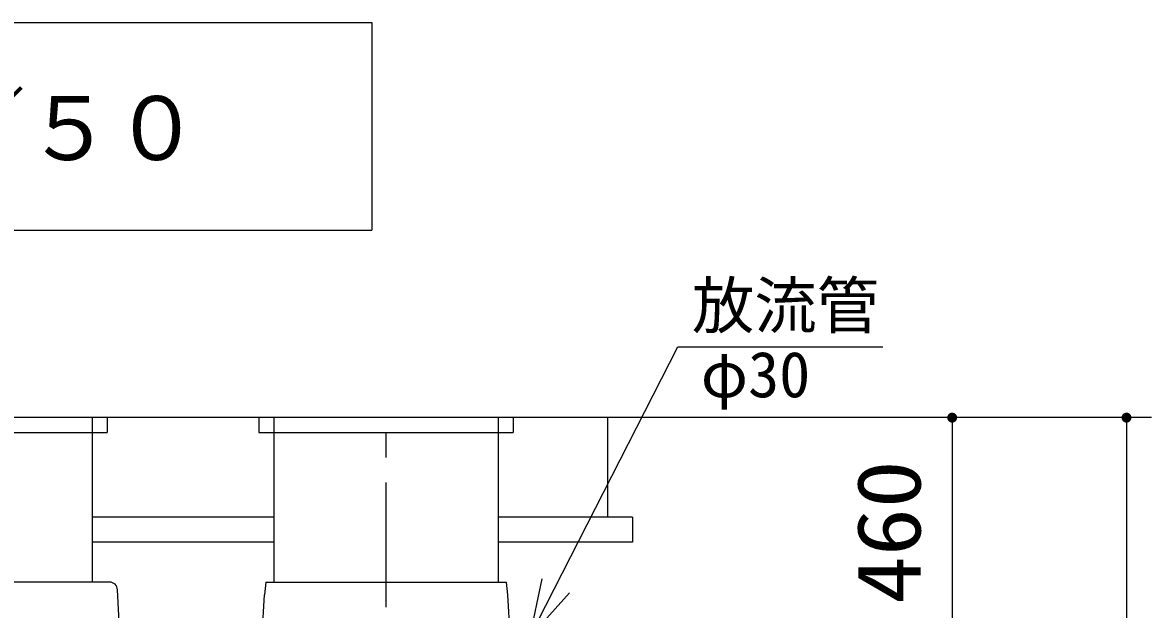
# Model space of a CAD drawing. Units: millimetres, scale not verified. Extents: x -14850 to 14850, y -10500 to 10500.
# Drawn here: x -7192 to -4926, y -3424 to -2247 of the extents above; entities that cross this region are included whole.
import ezdxf
from ezdxf.enums import TextEntityAlignment as Align

# ---------------------------------------------------------------- set-up
doc = ezdxf.new("R2010")
doc.units = ezdxf.units.MM
doc.header["$LTSCALE"] = 50
doc.linetypes.add('CHAIN1', pattern=[8, 5, -1, 1, -1])
doc.layers.add('0-1_機器', color=3, linetype='Continuous', lineweight=25)
doc.layers.add('0-2_製作', color=5, linetype='Continuous', lineweight=25)
doc.styles.add('ＭＳ ゴシック', font='')
doc.styles.get('ＭＳ ゴシック').set_extended_font_data('MS Gothic')

msp = doc.modelspace()

# ---------------------------------------------------------------- linework, layer by layer
at = {"layer": '0-1_機器'}
for p, q in [((-9824.19, -2246.96), (-6490.86, -2246.96)), ((-6490.86, -2246.96), (-6490.86, -2663.62)), ((-9824.19, -2663.62), (-6490.86, -2663.62)), ((-7017.2, -3369.5), (-7687.22, -3369.5)), ((-6703.21, -3369.5), (-6706.39, -3394.94)), ((-6703.21, -3369.5), (-6221.21, -3369.5)), ((-6221.21, -3369.5), (-6218.03, -3394.94)), ((-6994.03, -3521.8), (-7001.22, -3384.66)), ((-6719.52, -3645.5), (-6706.39, -3394.94)), ((-6218.03, -3394.94), (-6204.9, -3645.5))]:
    msp.add_line(p, q, dxfattribs=at)
at = {"layer": '0-1_機器', "color": 2}
for p, q in [((-5670.64, -3039.5), (-10392.22, -3039.5)), ((-7052.21, -3039.5), (-7052.21, -3369.5)), ((-7022.21, -3039.5), (-7022.21, -3069.5)), ((-6717.21, -3039.5), (-6717.21, -3069.5)), ((-6687.21, -3039.5), (-6687.21, -3369.5)), ((-6237.21, -3039.5), (-6237.21, -3369.5)), ((-6207.21, -3039.5), (-6207.21, -3069.5)), ((-6017.21, -3039.5), (-6017.21, -3239.5)), ((-6717.21, -3069.5), (-6207.21, -3069.5)), ((-6687.21, -3239.5), (-7052.21, -3239.5)), ((-5967.21, -3239.5), (-6237.21, -3239.5)), ((-5967.21, -3239.5), (-5967.21, -3289.5)), ((-6687.21, -3289.5), (-7052.21, -3289.5)), ((-5967.21, -3289.5), (-6237.21, -3289.5))]:
    msp.add_line(p, q, dxfattribs=at)
at = {"layer": '0-1_機器', "linetype": 'CHAIN1'}
msp.add_line((-6462.21, -3419.5), (-6462.21, -3039.5), dxfattribs=at)
at = {"layer": '0-1_機器'}
for points in [[(-6174.06, -3480.5), (-5876.3, -2897.37), (-5464.94, -2897.37)], [(-6149.38, -3363.06), (-6174.06, -3480.5), (-6093.97, -3391.14)]]:
    msp.add_lwpolyline(points, dxfattribs=at)
at = {"layer": '0-1_機器', "color": 2}
msp.add_lwpolyline([(-7682.21, -3039.5), (-7682.21, -3069.5), (-7022.21, -3069.5)], dxfattribs=at)
at = {"layer": '0-1_機器'}
msp.add_arc((-7017.2, -3385.5), 16, 3, 90, dxfattribs=at)
at = {"layer": '0-2_製作', "color": 2}
for p, q in [((-4925.59, -3039.5), (-5670.64, -3039.5)), ((-5325.59, -3039.5), (-5325.59, -3499.7)), ((-4975.59, -3039.5), (-4975.59, -4394.5))]:
    msp.add_line(p, q, dxfattribs=at)
at = {"layer": '0-2_製作'}
for points in [[(-5335.1, -3036.41), (-5325.59, -3039.5), (-5335.42, -3037.63)], [(-5334.64, -3035.24), (-5325.59, -3039.5), (-5335.1, -3036.41)], [(-5334.04, -3034.14), (-5325.59, -3039.5), (-5334.64, -3035.24)], [(-5333.3, -3033.13), (-5325.59, -3039.5), (-5334.04, -3034.14)], [(-5332.44, -3032.21), (-5325.59, -3039.5), (-5333.3, -3033.13)], [(-5331.47, -3031.41), (-5325.59, -3039.5), (-5332.44, -3032.21)], [(-5330.41, -3030.74), (-5325.59, -3039.5), (-5331.47, -3031.41)], [(-5330.41, -3030.74), (-5325.59, -3029.5), (-5325.59, -3039.5)], [(-5329.28, -3030.2), (-5325.59, -3029.5), (-5330.41, -3030.74)], [(-5328.08, -3029.81), (-5325.59, -3029.5), (-5329.28, -3030.2)], [(-5326.85, -3029.58), (-5325.59, -3029.5), (-5328.08, -3029.81)], [(-5325.59, -3029.5), (-5315.59, -3039.5), (-5325.59, -3039.5)], [(-5324.97, -3029.52), (-5315.59, -3039.5), (-5325.59, -3029.5)], [(-5323.72, -3029.68), (-5315.59, -3039.5), (-5324.97, -3029.52)], [(-5322.5, -3029.99), (-5315.59, -3039.5), (-5323.72, -3029.68)], [(-5321.34, -3030.45), (-5315.59, -3039.5), (-5322.5, -3029.99)], [(-5320.24, -3031.06), (-5315.59, -3039.5), (-5321.34, -3030.45)], [(-5320.24, -3031.06), (-5315.67, -3038.25), (-5315.59, -3039.5)], [(-5319.22, -3031.79), (-5315.67, -3038.25), (-5320.24, -3031.06)], [(-5319.22, -3031.79), (-5315.91, -3037.01), (-5315.67, -3038.25)], [(-5318.3, -3032.65), (-5315.91, -3037.01), (-5319.22, -3031.79)], [(-5318.3, -3032.65), (-5316.3, -3035.82), (-5315.91, -3037.01)], [(-5317.5, -3033.62), (-5316.3, -3035.82), (-5318.3, -3032.65)], [(-5317.5, -3033.62), (-5316.83, -3034.68), (-5316.3, -3035.82)], [(-4985.1, -3036.41), (-4975.59, -3039.5), (-4985.42, -3037.63)], [(-4984.64, -3035.24), (-4975.59, -3039.5), (-4985.1, -3036.41)], [(-4984.04, -3034.14), (-4975.59, -3039.5), (-4984.64, -3035.24)], [(-4983.3, -3033.13), (-4975.59, -3039.5), (-4984.04, -3034.14)], [(-4982.44, -3032.21), (-4975.59, -3039.5), (-4983.3, -3033.13)], [(-4981.47, -3031.41), (-4975.59, -3039.5), (-4982.44, -3032.21)], [(-4980.41, -3030.74), (-4975.59, -3039.5), (-4981.47, -3031.41)], [(-4980.41, -3030.74), (-4975.59, -3029.5), (-4975.59, -3039.5)], [(-4979.28, -3030.2), (-4975.59, -3029.5), (-4980.41, -3030.74)], [(-4978.08, -3029.81), (-4975.59, -3029.5), (-4979.28, -3030.2)], [(-4976.85, -3029.58), (-4975.59, -3029.5), (-4978.08, -3029.81)], [(-4975.59, -3029.5), (-4965.59, -3039.5), (-4975.59, -3039.5)], [(-4974.97, -3029.52), (-4965.59, -3039.5), (-4975.59, -3029.5)], [(-4973.72, -3029.68), (-4965.59, -3039.5), (-4974.97, -3029.52)], [(-4972.5, -3029.99), (-4965.59, -3039.5), (-4973.72, -3029.68)], [(-4971.34, -3030.45), (-4965.59, -3039.5), (-4972.5, -3029.99)], [(-4970.24, -3031.06), (-4965.59, -3039.5), (-4971.34, -3030.45)], [(-4970.24, -3031.06), (-4965.67, -3038.25), (-4965.59, -3039.5)], [(-4969.22, -3031.79), (-4965.67, -3038.25), (-4970.24, -3031.06)], [(-4969.22, -3031.79), (-4965.91, -3037.01), (-4965.67, -3038.25)], [(-4968.3, -3032.65), (-4965.91, -3037.01), (-4969.22, -3031.79)], [(-4968.3, -3032.65), (-4966.3, -3035.82), (-4965.91, -3037.01)], [(-4967.5, -3033.62), (-4966.3, -3035.82), (-4968.3, -3032.65)], [(-4967.5, -3033.62), (-4966.83, -3034.68), (-4966.3, -3035.82)], [(-5335.57, -3038.87), (-5325.59, -3039.5), (-5335.59, -3039.5)], [(-5335.59, -3039.5), (-5330.95, -3047.94), (-5335.52, -3040.75)], [(-5335.59, -3039.5), (-5329.85, -3048.55), (-5330.95, -3047.94)], [(-5325.59, -3039.5), (-5329.85, -3048.55), (-5335.59, -3039.5)], [(-5335.42, -3037.63), (-5325.59, -3039.5), (-5335.57, -3038.87)], [(-5335.52, -3040.75), (-5331.97, -3047.2), (-5335.28, -3041.99)], [(-5335.52, -3040.75), (-5330.95, -3047.94), (-5331.97, -3047.2)], [(-5335.28, -3041.99), (-5332.88, -3046.35), (-5334.89, -3043.18)], [(-5335.28, -3041.99), (-5331.97, -3047.2), (-5332.88, -3046.35)], [(-5334.89, -3043.18), (-5333.68, -3045.38), (-5334.36, -3044.32)], [(-5334.89, -3043.18), (-5332.88, -3046.35), (-5333.68, -3045.38)], [(-5325.59, -3039.5), (-5328.68, -3049.01), (-5329.85, -3048.55)], [(-5325.59, -3039.5), (-5327.47, -3049.32), (-5328.68, -3049.01)], [(-5325.59, -3039.5), (-5326.22, -3049.48), (-5327.47, -3049.32)], [(-5325.59, -3039.5), (-5325.59, -3049.5), (-5326.22, -3049.48)], [(-5325.59, -3039.5), (-5324.34, -3049.42), (-5325.59, -3049.5)], [(-5325.59, -3039.5), (-5323.11, -3049.19), (-5324.34, -3049.42)], [(-5325.59, -3039.5), (-5321.91, -3048.8), (-5323.11, -3049.19)], [(-5325.59, -3039.5), (-5320.78, -3048.26), (-5321.91, -3048.8)], [(-5325.59, -3039.5), (-5319.72, -3047.59), (-5320.78, -3048.26)], [(-5315.59, -3039.5), (-5319.72, -3047.59), (-5325.59, -3039.5)], [(-5315.59, -3039.5), (-5318.75, -3046.79), (-5319.72, -3047.59)], [(-5315.59, -3039.5), (-5317.89, -3045.87), (-5318.75, -3046.79)], [(-5315.59, -3039.5), (-5317.15, -3044.86), (-5317.89, -3045.87)], [(-5315.59, -3039.5), (-5316.55, -3043.76), (-5317.15, -3044.86)], [(-5315.59, -3039.5), (-5316.08, -3042.59), (-5316.55, -3043.76)], [(-5315.59, -3039.5), (-5315.77, -3041.37), (-5316.08, -3042.59)], [(-5315.59, -3039.5), (-5315.61, -3040.13), (-5315.77, -3041.37)], [(-4985.57, -3038.87), (-4975.59, -3039.5), (-4985.59, -3039.5)], [(-4985.59, -3039.5), (-4980.95, -3047.94), (-4985.52, -3040.75)], [(-4985.59, -3039.5), (-4979.85, -3048.55), (-4980.95, -3047.94)], [(-4975.59, -3039.5), (-4979.85, -3048.55), (-4985.59, -3039.5)], [(-4985.42, -3037.63), (-4975.59, -3039.5), (-4985.57, -3038.87)], [(-4985.52, -3040.75), (-4981.97, -3047.2), (-4985.28, -3041.99)], [(-4985.52, -3040.75), (-4980.95, -3047.94), (-4981.97, -3047.2)], [(-4985.28, -3041.99), (-4982.88, -3046.35), (-4984.89, -3043.18)], [(-4985.28, -3041.99), (-4981.97, -3047.2), (-4982.88, -3046.35)], [(-4984.89, -3043.18), (-4983.68, -3045.38), (-4984.36, -3044.32)], [(-4984.89, -3043.18), (-4982.88, -3046.35), (-4983.68, -3045.38)], [(-4975.59, -3039.5), (-4978.68, -3049.01), (-4979.85, -3048.55)], [(-4975.59, -3039.5), (-4977.47, -3049.32), (-4978.68, -3049.01)], [(-4975.59, -3039.5), (-4976.22, -3049.48), (-4977.47, -3049.32)], [(-4975.59, -3039.5), (-4975.59, -3049.5), (-4976.22, -3049.48)], [(-4975.59, -3039.5), (-4974.34, -3049.42), (-4975.59, -3049.5)], [(-4975.59, -3039.5), (-4973.11, -3049.19), (-4974.34, -3049.42)], [(-4975.59, -3039.5), (-4971.91, -3048.8), (-4973.11, -3049.19)], [(-4975.59, -3039.5), (-4970.78, -3048.26), (-4971.91, -3048.8)], [(-4975.59, -3039.5), (-4969.72, -3047.59), (-4970.78, -3048.26)], [(-4965.59, -3039.5), (-4969.72, -3047.59), (-4975.59, -3039.5)], [(-4965.59, -3039.5), (-4968.75, -3046.79), (-4969.72, -3047.59)], [(-4965.59, -3039.5), (-4967.89, -3045.87), (-4968.75, -3046.79)], [(-4965.59, -3039.5), (-4967.15, -3044.86), (-4967.89, -3045.87)], [(-4965.59, -3039.5), (-4966.55, -3043.76), (-4967.15, -3044.86)], [(-4965.59, -3039.5), (-4966.08, -3042.59), (-4966.55, -3043.76)], [(-4965.59, -3039.5), (-4965.77, -3041.37), (-4966.08, -3042.59)], [(-4965.59, -3039.5), (-4965.61, -3040.13), (-4965.77, -3041.37)]]:
    msp.add_solid(points, dxfattribs=at)

# ---------------------------------------------------------------- texts
at = {"layer": '0-1_機器', "color": 4, "style": 'ＭＳ ゴシック'}
for s, height, p in [('Ｓ＝１／５０', 128.4, (-7886.05, -2561.18)), ('\u3000放流管\u3000', 91.79, (-5973.17, -2887.74)), ('\u3000φ30', 91.79, (-5955.45, -3026.23))]:
    msp.add_text(s, height=height, dxfattribs=at).set_placement(p, align=Align.BOTTOM_LEFT)
at = {"layer": '0-2_製作', "color": 4, "style": 'ＭＳ ゴシック', "width": 1.1}
msp.add_text('460', height=128.4, rotation=90, dxfattribs=at).set_placement((-5350.59, -3413.35), align=Align.BOTTOM_LEFT)

doc.saveas('drawing.dxf')
